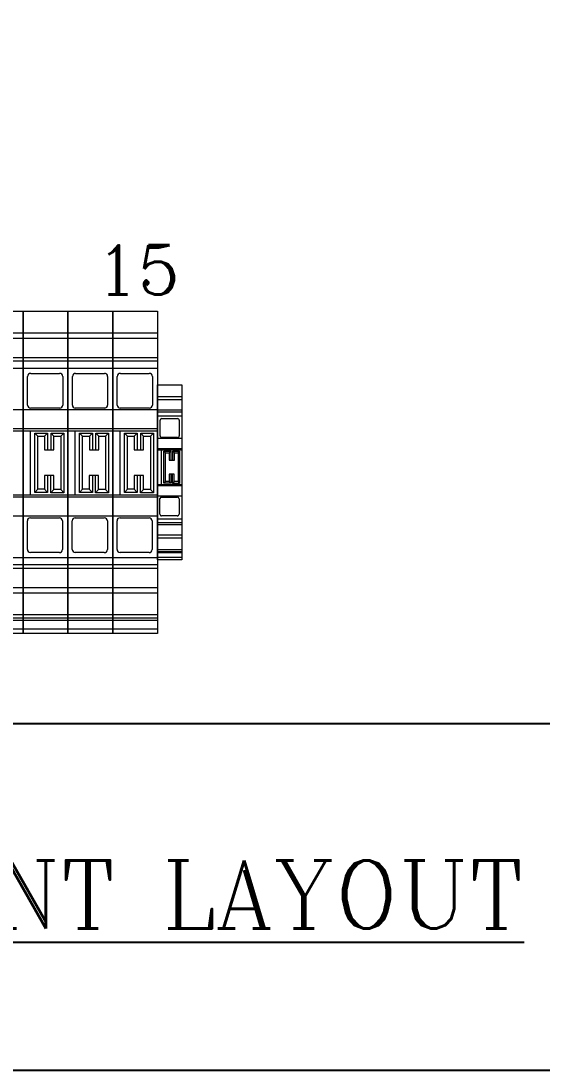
# Model space of a CAD drawing. Header units: inches. Extents: x 784 to 2184505, y 7 to 371504.
# Drawn here: x 1434227 to 1445025, y 275967 to 297702 of the extents above; entities that cross this region are included whole.
import ezdxf

# ---------------------------------------------------------------- set-up
doc = ezdxf.new("R2010")
doc.units = ezdxf.units.IN
doc.header["$MEASUREMENT"] = 0
doc.styles.add('ROMANC', font='romanc.shx', dxfattribs={"height": 5})

msp = doc.modelspace()

# ---------------------------------------------------------------- linework, layer by layer
at = {"color": 0, "lineweight": 13}
for p, q in [((1433341.85178, 291242.12346, 22109411.77061), (1434271.03803, 291242.12346, 22109411.77061)), ((1433341.85178, 291128.06874, 22109411.77061), (1434271.03803, 291128.06874, 22109411.77061)), ((1434271.03803, 291242.12346, 22109411.77061), (1435200.22427, 291242.12346, 22109411.77061)), ((1434271.03803, 291128.06874, 22109411.77061), (1435200.22427, 291128.06874, 22109411.77061)), ((1435200.22427, 291242.12346, 22109411.77061), (1436129.41052, 291242.12346, 22109411.77061)), ((1435200.22427, 291128.06874, 22109411.77061), (1436129.41052, 291128.06874, 22109411.77061)), ((1436129.41052, 291242.12346, 22109411.77061), (1437058.59677, 291242.12346, 22109411.77061)), ((1436129.41052, 291128.06874, 22109411.77061), (1437058.59677, 291128.06874, 22109411.77061)), ((1433341.85178, 290731.07059, 22109411.77061), (1434271.03803, 290731.07059, 22109411.77061)), ((1433341.85178, 290658.68971, 22109411.77061), (1434271.03803, 290658.68971, 22109411.77061)), ((1434271.03803, 290731.07059, 22109411.77061), (1435200.22427, 290731.07059, 22109411.77061)), ((1434271.03803, 290658.68971, 22109411.77061), (1435200.22427, 290658.68971, 22109411.77061)), ((1435200.22427, 290731.07059, 22109411.77061), (1436129.41052, 290731.07059, 22109411.77061)), ((1435200.22427, 290658.68971, 22109411.77061), (1436129.41052, 290658.68971, 22109411.77061)), ((1436129.41052, 290731.07059, 22109411.77061), (1437058.59677, 290731.07059, 22109411.77061)), ((1436129.41052, 290658.68971, 22109411.77061), (1437058.59677, 290658.68971, 22109411.77061)), ((1433341.85178, 290509.54123, 22109411.77061), (1434271.03803, 290509.54123, 22109411.77061)), ((1434271.03803, 290509.54123, 22109411.77061), (1435200.22427, 290509.54123, 22109411.77061)), ((1434428.01133, 290399.51594, 22109411.77061), (1435027.36034, 290399.51711, 22109411.77061)), ((1435200.22427, 290509.54123, 22109411.77061), (1436129.41052, 290509.54123, 22109411.77061)), ((1435357.19757, 290399.51594, 22109411.77061), (1435956.54659, 290399.51711, 22109411.77061)), ((1436129.41052, 290509.54123, 22109411.77061), (1437058.59677, 290509.54123, 22109411.77061)), ((1436286.38382, 290399.51594, 22109411.77061), (1436885.73283, 290399.51711, 22109411.77061)), ((1437058.59677, 289921.12693, 22109411.77061), (1437563.36389, 289921.12693, 22109411.77061)), ((1437058.59677, 289859.16833, 22109411.77061), (1437563.36389, 289859.16833, 22109411.77061)), ((1433341.85178, 289649.74412, 22109411.77061), (1434271.03803, 289649.74412, 22109411.77061)), ((1434271.03803, 289649.74412, 22109411.77061), (1435200.22427, 289649.74412, 22109411.77061)), ((1435200.22427, 289649.74412, 22109411.77061), (1436129.41052, 289649.74412, 22109411.77061)), ((1436129.41052, 289649.74412, 22109411.77061), (1437058.59677, 289649.74412, 22109411.77061)), ((1437058.59677, 289643.50477, 22109411.77061), (1437563.36389, 289643.50477, 22109411.77061)), ((1437058.59677, 289604.18489, 22109411.77061), (1437563.36389, 289604.18489, 22109411.77061)), ((1437058.59677, 289523.16211, 22109411.77061), (1437563.36389, 289523.16211, 22109411.77061)), ((1437143.87026, 289463.39245, 22109411.77061), (1437469.45804, 289463.39309, 22109411.77061)), ((1433341.85178, 289257.13268, 22109411.77061), (1434271.03803, 289257.13268, 22109411.77061)), ((1433341.85178, 289213.26549, 22109411.77061), (1434271.03803, 289213.26549, 22109411.77061)), ((1434271.03803, 289257.13268, 22109411.77061), (1435200.22427, 289257.13268, 22109411.77061)), ((1434271.03803, 289213.26549, 22109411.77061), (1435200.22427, 289213.26549, 22109411.77061)), ((1434422.99523, 287881.89598, 22109411.77061), (1434422.99523, 289213.26549, 22109411.77061)), ((1434510.80079, 287931.40682, 22109411.77061), (1434510.80079, 289162.07839, 22109411.77061)), ((1434510.80079, 289162.07839, 22109411.77061), (1434778.39868, 289162.07839, 22109411.77061)), ((1434575.81436, 289096.62057, 22109411.77061), (1434510.80079, 289162.07839, 22109411.77061)), ((1434575.81436, 287999.48661, 22109411.77061), (1434575.81436, 289096.62057, 22109411.77061)), ((1434575.81436, 289096.62057, 22109411.77061), (1434716.60378, 289096.62057, 22109411.77061)), ((1434716.60378, 289096.62057, 22109411.77061), (1434778.39868, 289162.07839, 22109411.77061)), ((1434716.60378, 289096.62057, 22109411.77061), (1434716.60378, 288816.43111, 22109411.77061)), ((1434778.39868, 289162.07839, 22109411.77061), (1434778.39868, 288816.43111, 22109411.77061)), ((1434849.47937, 288816.43111, 22109411.77061), (1434849.47937, 289159.29091, 22109411.77061)), ((1434849.47937, 289159.29091, 22109411.77061), (1435111.50231, 289159.29091, 22109411.77061)), ((1434909.87183, 289097.68329, 22109411.77061), (1434849.47937, 289159.29091, 22109411.77061)), ((1434909.87183, 288816.43111, 22109411.77061), (1434909.87183, 289097.68329, 22109411.77061)), ((1434909.87183, 289097.68329, 22109411.77061), (1435049.24573, 289097.68329, 22109411.77061)), ((1435049.24573, 289097.68329, 22109411.77061), (1435111.50231, 289159.29091, 22109411.77061)), ((1435049.24573, 289097.68329, 22109411.77061), (1435049.24573, 287996.62945, 22109411.77061)), ((1435111.50231, 289159.29091, 22109411.77061), (1435111.50231, 287928.61934, 22109411.77061)), ((1435200.22427, 289257.13268, 22109411.77061), (1436129.41052, 289257.13268, 22109411.77061)), ((1435200.22427, 289213.26549, 22109411.77061), (1436129.41052, 289213.26549, 22109411.77061)), ((1435352.18147, 287881.89598, 22109411.77061), (1435352.18147, 289213.26549, 22109411.77061)), ((1435439.98703, 287931.40682, 22109411.77061), (1435439.98703, 289162.07839, 22109411.77061)), ((1435439.98703, 289162.07839, 22109411.77061), (1435707.58493, 289162.07839, 22109411.77061)), ((1435505.0006, 289096.62057, 22109411.77061), (1435439.98703, 289162.07839, 22109411.77061)), ((1435505.0006, 287999.48661, 22109411.77061), (1435505.0006, 289096.62057, 22109411.77061)), ((1435505.0006, 289096.62057, 22109411.77061), (1435645.79002, 289096.62057, 22109411.77061)), ((1435645.79002, 289096.62057, 22109411.77061), (1435707.58493, 289162.07839, 22109411.77061)), ((1435645.79002, 289096.62057, 22109411.77061), (1435645.79002, 288816.43111, 22109411.77061)), ((1435707.58493, 289162.07839, 22109411.77061), (1435707.58493, 288816.43111, 22109411.77061)), ((1435778.66562, 288816.43111, 22109411.77061), (1435778.66562, 289159.29091, 22109411.77061)), ((1435778.66562, 289159.29091, 22109411.77061), (1436040.68856, 289159.29091, 22109411.77061)), ((1435839.05807, 289097.68329, 22109411.77061), (1435778.66562, 289159.29091, 22109411.77061)), ((1435839.05807, 288816.43111, 22109411.77061), (1435839.05807, 289097.68329, 22109411.77061)), ((1435839.05807, 289097.68329, 22109411.77061), (1435978.43198, 289097.68329, 22109411.77061)), ((1435978.43198, 289097.68329, 22109411.77061), (1436040.68856, 289159.29091, 22109411.77061)), ((1435978.43198, 289097.68329, 22109411.77061), (1435978.43198, 287996.62945, 22109411.77061)), ((1436040.68856, 289159.29091, 22109411.77061), (1436040.68856, 287928.61934, 22109411.77061)), ((1436129.41052, 289257.13268, 22109411.77061), (1437058.59677, 289257.13268, 22109411.77061)), ((1436129.41052, 289213.26549, 22109411.77061), (1437058.59677, 289213.26549, 22109411.77061)), ((1436281.36772, 287881.89598, 22109411.77061), (1436281.36772, 289213.26549, 22109411.77061)), ((1436369.17328, 287931.40682, 22109411.77061), (1436369.17328, 289162.07839, 22109411.77061)), ((1436369.17328, 289162.07839, 22109411.77061), (1436636.77117, 289162.07839, 22109411.77061)), ((1436434.18685, 289096.62057, 22109411.77061), (1436369.17328, 289162.07839, 22109411.77061)), ((1436434.18685, 287999.48661, 22109411.77061), (1436434.18685, 289096.62057, 22109411.77061)), ((1436434.18685, 289096.62057, 22109411.77061), (1436574.97627, 289096.62057, 22109411.77061)), ((1436574.97627, 289096.62057, 22109411.77061), (1436636.77117, 289162.07839, 22109411.77061)), ((1436574.97627, 289096.62057, 22109411.77061), (1436574.97627, 288816.43111, 22109411.77061)), ((1436636.77117, 289162.07839, 22109411.77061), (1436636.77117, 288816.43111, 22109411.77061)), ((1436707.85187, 288816.43111, 22109411.77061), (1436707.85187, 289159.29091, 22109411.77061)), ((1436707.85187, 289159.29091, 22109411.77061), (1436969.87481, 289159.29091, 22109411.77061)), ((1436768.24432, 289097.68329, 22109411.77061), (1436707.85187, 289159.29091, 22109411.77061)), ((1436768.24432, 288816.43111, 22109411.77061), (1436768.24432, 289097.68329, 22109411.77061)), ((1436768.24432, 289097.68329, 22109411.77061), (1436907.61822, 289097.68329, 22109411.77061)), ((1436907.61822, 289097.68329, 22109411.77061), (1436969.87481, 289159.29091, 22109411.77061)), ((1436907.61822, 289097.68329, 22109411.77061), (1436907.61822, 287996.62945, 22109411.77061)), ((1436969.87481, 289159.29091, 22109411.77061), (1436969.87481, 287928.61934, 22109411.77061)), ((1437058.59677, 289056.08964, 22109411.77061), (1437563.36389, 289056.08964, 22109411.77061)), ((1434716.60378, 288816.43111, 22109411.77061), (1434849.47937, 288816.43111, 22109411.77061)), ((1434849.47937, 288816.43111, 22109411.77061), (1434909.87183, 288816.43111, 22109411.77061)), ((1435645.79002, 288816.43111, 22109411.77061), (1435778.66562, 288816.43111, 22109411.77061)), ((1435778.66562, 288816.43111, 22109411.77061), (1435839.05807, 288816.43111, 22109411.77061)), ((1436574.97627, 288816.43111, 22109411.77061), (1436707.85187, 288816.43111, 22109411.77061)), ((1436707.85187, 288816.43111, 22109411.77061), (1436768.24432, 288816.43111, 22109411.77061)), ((1437058.59677, 288842.8091, 22109411.77061), (1437563.36389, 288842.8091, 22109411.77061)), ((1437058.59677, 288818.97887, 22109411.77061), (1437563.36389, 288818.97887, 22109411.77061)), ((1437141.14534, 288095.73144, 22109411.77061), (1437141.14534, 288818.97887, 22109411.77061)), ((1437188.84445, 288122.62749, 22109411.77061), (1437188.84445, 288791.17221, 22109411.77061)), ((1437188.84445, 288791.17221, 22109411.77061), (1437334.21318, 288791.17221, 22109411.77061)), ((1437224.16214, 288755.61319, 22109411.77061), (1437188.84445, 288791.17221, 22109411.77061)), ((1437224.16214, 288159.61087, 22109411.77061), (1437224.16214, 288755.61319, 22109411.77061)), ((1437224.16214, 288755.61319, 22109411.77061), (1437300.64398, 288755.61319, 22109411.77061)), ((1437300.64398, 288755.61319, 22109411.77061), (1437334.21318, 288791.17221, 22109411.77061)), ((1437300.64398, 288755.61319, 22109411.77061), (1437300.64398, 288603.40427, 22109411.77061)), ((1437334.21318, 288791.17221, 22109411.77061), (1437334.21318, 288603.40427, 22109411.77061)), ((1437372.82675, 288603.40427, 22109411.77061), (1437372.82675, 288789.65795, 22109411.77061)), ((1437372.82675, 288789.65795, 22109411.77061), (1437515.16696, 288789.65795, 22109411.77061)), ((1437405.63408, 288756.1905, 22109411.77061), (1437372.82675, 288789.65795, 22109411.77061)), ((1437405.63408, 288603.40427, 22109411.77061), (1437405.63408, 288756.1905, 22109411.77061)), ((1437405.63408, 288756.1905, 22109411.77061), (1437481.34696, 288756.1905, 22109411.77061)), ((1437481.34696, 288756.1905, 22109411.77061), (1437515.16696, 288789.65795, 22109411.77061)), ((1437481.34696, 288756.1905, 22109411.77061), (1437481.34696, 288158.05875, 22109411.77061)), ((1437515.16696, 288789.65795, 22109411.77061), (1437515.16696, 288121.11323, 22109411.77061)), ((1437300.64398, 288603.40427, 22109411.77061), (1437372.82675, 288603.40427, 22109411.77061)), ((1437372.82675, 288603.40427, 22109411.77061), (1437405.63408, 288603.40427, 22109411.77061)), ((1434777.00494, 288282.62906, 22109411.77061), (1434711.92169, 288282.62906, 22109411.77061)), ((1434711.92169, 288282.62906, 22109411.77061), (1434711.92169, 287999.48661, 22109411.77061)), ((1434906.38748, 288282.62906, 22109411.77061), (1434777.00494, 288282.62906, 22109411.77061)), ((1434777.00494, 288282.62906, 22109411.77061), (1434777.00494, 287931.40682, 22109411.77061)), ((1434842.51068, 287928.61934, 22109411.77061), (1434842.51068, 288282.62906, 22109411.77061)), ((1434906.38748, 287996.62945, 22109411.77061), (1434906.38748, 288282.62906, 22109411.77061)), ((1435706.19119, 288282.62906, 22109411.77061), (1435641.10793, 288282.62906, 22109411.77061)), ((1435641.10793, 288282.62906, 22109411.77061), (1435641.10793, 287999.48661, 22109411.77061)), ((1435835.57373, 288282.62906, 22109411.77061), (1435706.19119, 288282.62906, 22109411.77061)), ((1435706.19119, 288282.62906, 22109411.77061), (1435706.19119, 287931.40682, 22109411.77061)), ((1435771.69692, 287928.61934, 22109411.77061), (1435771.69692, 288282.62906, 22109411.77061)), ((1435835.57373, 287996.62945, 22109411.77061), (1435835.57373, 288282.62906, 22109411.77061)), ((1436635.37743, 288282.62906, 22109411.77061), (1436570.29418, 288282.62906, 22109411.77061)), ((1436570.29418, 288282.62906, 22109411.77061), (1436570.29418, 287999.48661, 22109411.77061)), ((1436764.75997, 288282.62906, 22109411.77061), (1436635.37743, 288282.62906, 22109411.77061)), ((1436635.37743, 288282.62906, 22109411.77061), (1436635.37743, 287931.40682, 22109411.77061)), ((1436700.88317, 287928.61934, 22109411.77061), (1436700.88317, 288282.62906, 22109411.77061)), ((1436764.75997, 287996.62945, 22109411.77061), (1436764.75997, 288282.62906, 22109411.77061)), ((1437333.45605, 288313.42395, 22109411.77061), (1437298.1005, 288313.42395, 22109411.77061)), ((1437298.1005, 288313.42395, 22109411.77061), (1437298.1005, 288159.61087, 22109411.77061)), ((1437403.74126, 288313.42395, 22109411.77061), (1437333.45605, 288313.42395, 22109411.77061)), ((1437333.45605, 288313.42395, 22109411.77061), (1437333.45605, 288122.62749, 22109411.77061)), ((1437369.0411, 288121.11323, 22109411.77061), (1437369.0411, 288313.42395, 22109411.77061)), ((1437403.74126, 288158.05875, 22109411.77061), (1437403.74126, 288313.42395, 22109411.77061)), ((1434575.81436, 287999.48661, 22109411.77061), (1434510.80079, 287931.40682, 22109411.77061)), ((1434711.92169, 287999.48661, 22109411.77061), (1434575.81436, 287999.48661, 22109411.77061)), ((1434711.92169, 287999.48661, 22109411.77061), (1434777.00494, 287931.40682, 22109411.77061)), ((1434906.38748, 287996.62945, 22109411.77061), (1434842.51068, 287928.61934, 22109411.77061)), ((1435049.24573, 287996.62945, 22109411.77061), (1434906.38748, 287996.62945, 22109411.77061)), ((1435049.24573, 287996.62945, 22109411.77061), (1435111.50231, 287928.61934, 22109411.77061)), ((1435505.0006, 287999.48661, 22109411.77061), (1435439.98703, 287931.40682, 22109411.77061)), ((1435641.10793, 287999.48661, 22109411.77061), (1435505.0006, 287999.48661, 22109411.77061)), ((1435641.10793, 287999.48661, 22109411.77061), (1435706.19119, 287931.40682, 22109411.77061)), ((1435835.57373, 287996.62945, 22109411.77061), (1435771.69692, 287928.61934, 22109411.77061)), ((1435978.43198, 287996.62945, 22109411.77061), (1435835.57373, 287996.62945, 22109411.77061)), ((1435978.43198, 287996.62945, 22109411.77061), (1436040.68856, 287928.61934, 22109411.77061)), ((1436434.18685, 287999.48661, 22109411.77061), (1436369.17328, 287931.40682, 22109411.77061)), ((1436570.29418, 287999.48661, 22109411.77061), (1436434.18685, 287999.48661, 22109411.77061)), ((1436570.29418, 287999.48661, 22109411.77061), (1436635.37743, 287931.40682, 22109411.77061)), ((1436764.75997, 287996.62945, 22109411.77061), (1436700.88317, 287928.61934, 22109411.77061)), ((1436907.61822, 287996.62945, 22109411.77061), (1436764.75997, 287996.62945, 22109411.77061)), ((1436907.61822, 287996.62945, 22109411.77061), (1436969.87481, 287928.61934, 22109411.77061)), ((1437058.59677, 288095.73144, 22109411.77061), (1437563.36389, 288095.73144, 22109411.77061)), ((1437058.59677, 288074.28423, 22109411.77061), (1437563.36389, 288074.28423, 22109411.77061)), ((1437224.16214, 288159.61087, 22109411.77061), (1437188.84445, 288122.62749, 22109411.77061)), ((1437333.45605, 288122.62749, 22109411.77061), (1437188.84445, 288122.62749, 22109411.77061)), ((1437298.1005, 288159.61087, 22109411.77061), (1437224.16214, 288159.61087, 22109411.77061)), ((1437298.1005, 288159.61087, 22109411.77061), (1437333.45605, 288122.62749, 22109411.77061)), ((1437403.74126, 288158.05875, 22109411.77061), (1437369.0411, 288121.11323, 22109411.77061)), ((1437515.16696, 288121.11323, 22109411.77061), (1437369.0411, 288121.11323, 22109411.77061)), ((1437481.34696, 288158.05875, 22109411.77061), (1437403.74126, 288158.05875, 22109411.77061)), ((1437481.34696, 288158.05875, 22109411.77061), (1437515.16696, 288121.11323, 22109411.77061)), ((1433341.85178, 287881.89598, 22109411.77061), (1434271.03803, 287881.89598, 22109411.77061)), ((1433341.85178, 287842.4155, 22109411.77061), (1434271.03803, 287842.4155, 22109411.77061)), ((1434271.03803, 287881.89598, 22109411.77061), (1435200.22427, 287881.89598, 22109411.77061)), ((1434271.03803, 287842.4155, 22109411.77061), (1435200.22427, 287842.4155, 22109411.77061)), ((1434777.00494, 287931.40682, 22109411.77061), (1434510.80079, 287931.40682, 22109411.77061)), ((1435111.50231, 287928.61934, 22109411.77061), (1434842.51068, 287928.61934, 22109411.77061)), ((1435200.22427, 287881.89598, 22109411.77061), (1436129.41052, 287881.89598, 22109411.77061)), ((1435200.22427, 287842.4155, 22109411.77061), (1436129.41052, 287842.4155, 22109411.77061)), ((1435706.19119, 287931.40682, 22109411.77061), (1435439.98703, 287931.40682, 22109411.77061)), ((1436040.68856, 287928.61934, 22109411.77061), (1435771.69692, 287928.61934, 22109411.77061)), ((1436129.41052, 287881.89598, 22109411.77061), (1437058.59677, 287881.89598, 22109411.77061)), ((1436129.41052, 287842.4155, 22109411.77061), (1437058.59677, 287842.4155, 22109411.77061)), ((1436635.37743, 287931.40682, 22109411.77061), (1436369.17328, 287931.40682, 22109411.77061)), ((1436969.87481, 287928.61934, 22109411.77061), (1436700.88317, 287928.61934, 22109411.77061)), ((1437058.59677, 287861.00369, 22109411.77061), (1437563.36389, 287861.00369, 22109411.77061)), ((1433341.85178, 287449.80407, 22109411.77061), (1434271.03803, 287449.80407, 22109411.77061)), ((1434271.03803, 287449.80407, 22109411.77061), (1435200.22427, 287449.80407, 22109411.77061)), ((1435200.22427, 287449.80407, 22109411.77061), (1436129.41052, 287449.80407, 22109411.77061)), ((1436129.41052, 287449.80407, 22109411.77061), (1437058.59677, 287449.80407, 22109411.77061)), ((1437058.59677, 287390.35668, 22109411.77061), (1437563.36389, 287390.35668, 22109411.77061)), ((1437058.59677, 287311.71693, 22109411.77061), (1437563.36389, 287311.71693, 22109411.77061)), ((1437058.59677, 287271.20554, 22109411.77061), (1437563.36389, 287271.20554, 22109411.77061)), ((1437058.59677, 287055.54198, 22109411.77061), (1437563.36389, 287055.54198, 22109411.77061)), ((1437058.59677, 286994.77489, 22109411.77061), (1437563.36389, 286994.77489, 22109411.77061)), ((1437058.59677, 286751.70656, 22109411.77061), (1437563.36389, 286751.70656, 22109411.77061)), ((1437058.59677, 286711.19518, 22109411.77061), (1437563.36389, 286711.19518, 22109411.77061)), ((1437058.59677, 286687.36495, 22109411.77061), (1437563.36389, 286687.36495, 22109411.77061)), ((1433341.85178, 286583.42688, 22109411.77061), (1434271.03803, 286583.42688, 22109411.77061)), ((1434271.03803, 286583.42688, 22109411.77061), (1435200.22427, 286583.42688, 22109411.77061)), ((1435200.22427, 286583.42688, 22109411.77061), (1436129.41052, 286583.42688, 22109411.77061)), ((1436129.41052, 286583.42688, 22109411.77061), (1437058.59677, 286583.42688, 22109411.77061)), ((1437058.59677, 286589.66101, 22109411.77061), (1437563.36389, 286589.66101, 22109411.77061)), ((1433341.85178, 286438.66512, 22109411.77061), (1434271.03803, 286438.66512, 22109411.77061)), ((1433341.85178, 286364.09088, 22109411.77061), (1434271.03803, 286364.09088, 22109411.77061)), ((1434271.03803, 286438.66512, 22109411.77061), (1435200.22427, 286438.66512, 22109411.77061)), ((1434271.03803, 286364.09088, 22109411.77061), (1435200.22427, 286364.09088, 22109411.77061)), ((1435200.22427, 286438.66512, 22109411.77061), (1436129.41052, 286438.66512, 22109411.77061)), ((1435200.22427, 286364.09088, 22109411.77061), (1436129.41052, 286364.09088, 22109411.77061)), ((1436129.41052, 286438.66512, 22109411.77061), (1437058.59677, 286438.66512, 22109411.77061)), ((1436129.41052, 286364.09088, 22109411.77061), (1437058.59677, 286364.09088, 22109411.77061)), ((1433341.85178, 285967.09272, 22109411.77061), (1434271.03803, 285967.09272, 22109411.77061)), ((1433341.85178, 285855.23137, 22109411.77061), (1434271.03803, 285855.23137, 22109411.77061)), ((1434271.03803, 285967.09272, 22109411.77061), (1435200.22427, 285967.09272, 22109411.77061)), ((1434271.03803, 285855.23137, 22109411.77061), (1435200.22427, 285855.23137, 22109411.77061)), ((1435200.22427, 285967.09272, 22109411.77061), (1436129.41052, 285967.09272, 22109411.77061)), ((1435200.22427, 285855.23137, 22109411.77061), (1436129.41052, 285855.23137, 22109411.77061)), ((1436129.41052, 285967.09272, 22109411.77061), (1437058.59677, 285967.09272, 22109411.77061)), ((1436129.41052, 285855.23137, 22109411.77061), (1437058.59677, 285855.23137, 22109411.77061)), ((1433341.85178, 285407.78593, 22109411.77061), (1434271.03803, 285407.78593, 22109411.77061)), ((1434271.03803, 285407.78593, 22109411.77061), (1435200.22427, 285407.78593, 22109411.77061)), ((1435200.22427, 285407.78593, 22109411.77061), (1436129.41052, 285407.78593, 22109411.77061)), ((1436129.41052, 285407.78593, 22109411.77061), (1437058.59677, 285407.78593, 22109411.77061)), ((1433341.85178, 285333.21169, 22109411.77061), (1434271.03803, 285333.21169, 22109411.77061)), ((1433341.85178, 285289.34449, 22109411.77061), (1434271.03803, 285289.34449, 22109411.77061)), ((1434271.03803, 285333.21169, 22109411.77061), (1435200.22427, 285333.21169, 22109411.77061)), ((1434271.03803, 285289.34449, 22109411.77061), (1435200.22427, 285289.34449, 22109411.77061)), ((1435200.22427, 285333.21169, 22109411.77061), (1436129.41052, 285333.21169, 22109411.77061)), ((1435200.22427, 285289.34449, 22109411.77061), (1436129.41052, 285289.34449, 22109411.77061)), ((1436129.41052, 285333.21169, 22109411.77061), (1437058.59677, 285333.21169, 22109411.77061)), ((1436129.41052, 285289.34449, 22109411.77061), (1437058.59677, 285289.34449, 22109411.77061)), ((1433341.85178, 285109.48897, 22109411.77061), (1434271.03803, 285109.48897, 22109411.77061)), ((1434271.03803, 285109.48897, 22109411.77061), (1435200.22427, 285109.48897, 22109411.77061)), ((1435200.22427, 285109.48897, 22109411.77061), (1436129.41052, 285109.48897, 22109411.77061)), ((1436129.41052, 285109.48897, 22109411.77061), (1437058.59677, 285109.48897, 22109411.77061))]:
    msp.add_line(p, q, dxfattribs=at)
at = {"elevation": 24265.83144}
msp.add_lwpolyline([(1401396.46915, 275966.90802), (1459563.29154, 275966.90802), (1459563.29154, 357544.85256), (1401396.46915, 357544.85256)], close=True, dxfattribs=at)
at = {"color": 3, "elevation": 12132.91572}
msp.add_lwpolyline([(1408115.85706, 283145.53928), (1452734.61407, 283145.53928), (1452734.61407, 352391.99007), (1408115.85706, 352391.99007)], close=True, dxfattribs=at)
at = {"color": 0, "lineweight": 13, "elevation": 22109411.77061}
for points in [[(1433341.85178, 285013.64002), (1433341.85178, 291686.4574), (1434271.03803, 291686.4574), (1434271.03803, 285013.64002)], [(1434271.03803, 285013.64002), (1434271.03803, 291686.4574), (1435200.22427, 291686.4574), (1435200.22427, 285013.64002)], [(1435200.22427, 285013.64002), (1435200.22427, 291686.4574), (1436129.41052, 291686.4574), (1436129.41052, 285013.64002)], [(1436129.41052, 285013.64002), (1436129.41052, 291686.4574), (1437058.59677, 291686.4574), (1437058.59677, 285013.64002)], [(1437058.59677, 286537.59244), (1437058.59677, 290162.50498), (1437563.36389, 290162.50498), (1437563.36389, 286537.59244)]]:
    msp.add_lwpolyline(points, close=True, dxfattribs=at)
for points in [[(1434364.0556, 289740.98127), (1434364.0556, 290338.13472)], [(1435093.09437, 290335.98603), (1435093.09437, 289742.72395)], [(1435293.24185, 289740.98127), (1435293.24185, 290338.13472)], [(1436022.28061, 290335.98603), (1436022.28061, 289742.72395)], [(1436222.4281, 289740.98127), (1436222.4281, 290338.13472)], [(1436951.46686, 290335.98603), (1436951.46686, 289742.72395)], [(1435034.00207, 289679.739), (1434423.09226, 289679.739)], [(1435963.18832, 289679.739), (1435352.27851, 289679.739)], [(1436892.37456, 289679.739), (1436281.46475, 289679.739)], [(1437109.12723, 289105.65291), (1437109.12723, 289430.04798)], [(1437505.16711, 289428.88074), (1437505.16711, 289106.5996)], [(1437473.06606, 289072.38393), (1437141.19805, 289072.38393)], [(1437106.26916, 287481.85646), (1437106.26916, 287805.07451)], [(1437140.78116, 287838.41969), (1437467.77704, 287838.41969)], [(1437502.30903, 287804.05857), (1437502.30903, 287481.85723)], [(1434358.7944, 286751.86164), (1434358.7944, 287346.84843)], [(1434422.32484, 287408.23095), (1435024.26592, 287408.23095)], [(1435087.83316, 287344.97825), (1435087.83316, 286751.86307)], [(1435287.98064, 286751.86164), (1435287.98064, 287346.84843)], [(1435351.51109, 287408.23095), (1435953.45217, 287408.23095)], [(1436017.0194, 287344.97825), (1436017.0194, 286751.86307)], [(1436217.16689, 286751.86164), (1436217.16689, 287346.84843)], [(1436280.69733, 287408.23095), (1436882.63841, 287408.23095)], [(1436946.20565, 287344.97825), (1436946.20565, 286751.86307)], [(1437467.77739, 287447.32481), (1437140.80157, 287447.32481)], [(1435024.26656, 286688.29505), (1434422.36242, 286688.29505)], [(1435953.45281, 286688.29505), (1435351.54866, 286688.29505)], [(1436882.63905, 286688.29505), (1436280.73491, 286688.29505)]]:
    msp.add_lwpolyline(points, dxfattribs=at)
at = {"color": 0, "lineweight": 13}
for centre, radius, start, end in [((1434427.58605, 290335.94934, 22109411.77061), 63.56802, 89.616679611, 178.029870001), ((1435029.52713, 290335.98603, 22109411.77061), 63.56802, 359.616679681, 91.953369774), ((1435356.77229, 290335.94934, 22109411.77061), 63.56802, 89.616679611, 178.029870001), ((1435958.71337, 290335.98603, 22109411.77061), 63.56802, 359.616679681, 91.953369774), ((1436285.95854, 290335.94934, 22109411.77061), 63.56802, 89.616679611, 178.029870001), ((1436887.89962, 290335.98603, 22109411.77061), 63.56802, 359.616679681, 91.953369774), ((1434427.58669, 289743.14793, 22109411.77061), 63.56802, 178.046741518, 270.383432206), ((1435029.52777, 289743.14936, 22109411.77061), 63.56802, 268.046742082, 0.383432647), ((1435356.77293, 289743.14793, 22109411.77061), 63.56802, 178.046741518, 270.383432206), ((1435958.71402, 289743.14936, 22109411.77061), 63.56802, 268.046742082, 0.383432647), ((1436285.95918, 289743.14793, 22109411.77061), 63.56802, 178.046741518, 270.383432206), ((1436887.90026, 289743.14936, 22109411.77061), 63.56802, 268.046742082, 0.383432647), ((1437143.63924, 289428.86081, 22109411.77061), 34.53242, 89.616679607, 178.029870001), ((1437470.63511, 289428.88074, 22109411.77061), 34.53242, 359.616679681, 91.953369781), ((1437143.63959, 289106.82992, 22109411.77061), 34.53242, 178.046741518, 270.383432203), ((1437470.63546, 289106.8307, 22109411.77061), 34.53242, 268.046742079, 0.383432647), ((1437140.78116, 287803.88734, 22109411.77061), 34.53242, 89.616679607, 178.029870001), ((1437467.77704, 287803.88721, 22109411.77061), 34.53242, 359.616679681, 91.953369781), ((1434422.32484, 287344.66305, 22109411.77061), 63.56802, 89.616679611, 178.029870001), ((1435024.26592, 287344.66281, 22109411.77061), 63.56802, 359.616679681, 91.953369774), ((1435351.51109, 287344.66305, 22109411.77061), 63.56802, 89.616679611, 178.029870001), ((1435953.45217, 287344.66281, 22109411.77061), 63.56802, 359.616679681, 91.953369774), ((1436280.69733, 287344.66305, 22109411.77061), 63.56802, 89.616679611, 178.029870001), ((1436882.63841, 287344.66281, 22109411.77061), 63.56802, 359.616679681, 91.953369774), ((1437140.78151, 287481.85646, 22109411.77061), 34.53242, 178.046741518, 270.383432203), ((1437467.77739, 287481.85723, 22109411.77061), 34.53242, 268.046742079, 0.383432647), ((1434422.32548, 286751.86164, 22109411.77061), 63.56802, 178.046741518, 270.383432206), ((1435024.26656, 286751.86307, 22109411.77061), 63.56802, 268.046742082, 0.383432647), ((1435351.51173, 286751.86164, 22109411.77061), 63.56802, 178.046741518, 270.383432206), ((1435953.45281, 286751.86307, 22109411.77061), 63.56802, 268.046742082, 0.383432647), ((1436280.69797, 286751.86164, 22109411.77061), 63.56802, 178.046741518, 270.383432206), ((1436882.63905, 286751.86307, 22109411.77061), 63.56802, 268.046742082, 0.383432647)]:
    msp.add_arc(centre, radius, start, end, dxfattribs=at)

# ---------------------------------------------------------------- texts
at = {"linetype": 'Continuous', "insert": (1436649.54837, 292036.24876, 12132.91572), "char_height": 1018.082311, "attachment_point": 8, "style": 'ROMANC'}
msp.add_mtext('15', dxfattribs=at)
at = {"color": 4, "linetype": 'Continuous', "insert": (1429963.28437, 278900.61122, 24265.83144), "char_height": 1410.3947263, "attachment_point": 8, "style": 'ROMANC'}
msp.add_mtext('{\\L\\C3;TYPICAL COMPONENT LAYOUT }', dxfattribs=at)

doc.saveas('drawing.dxf')
